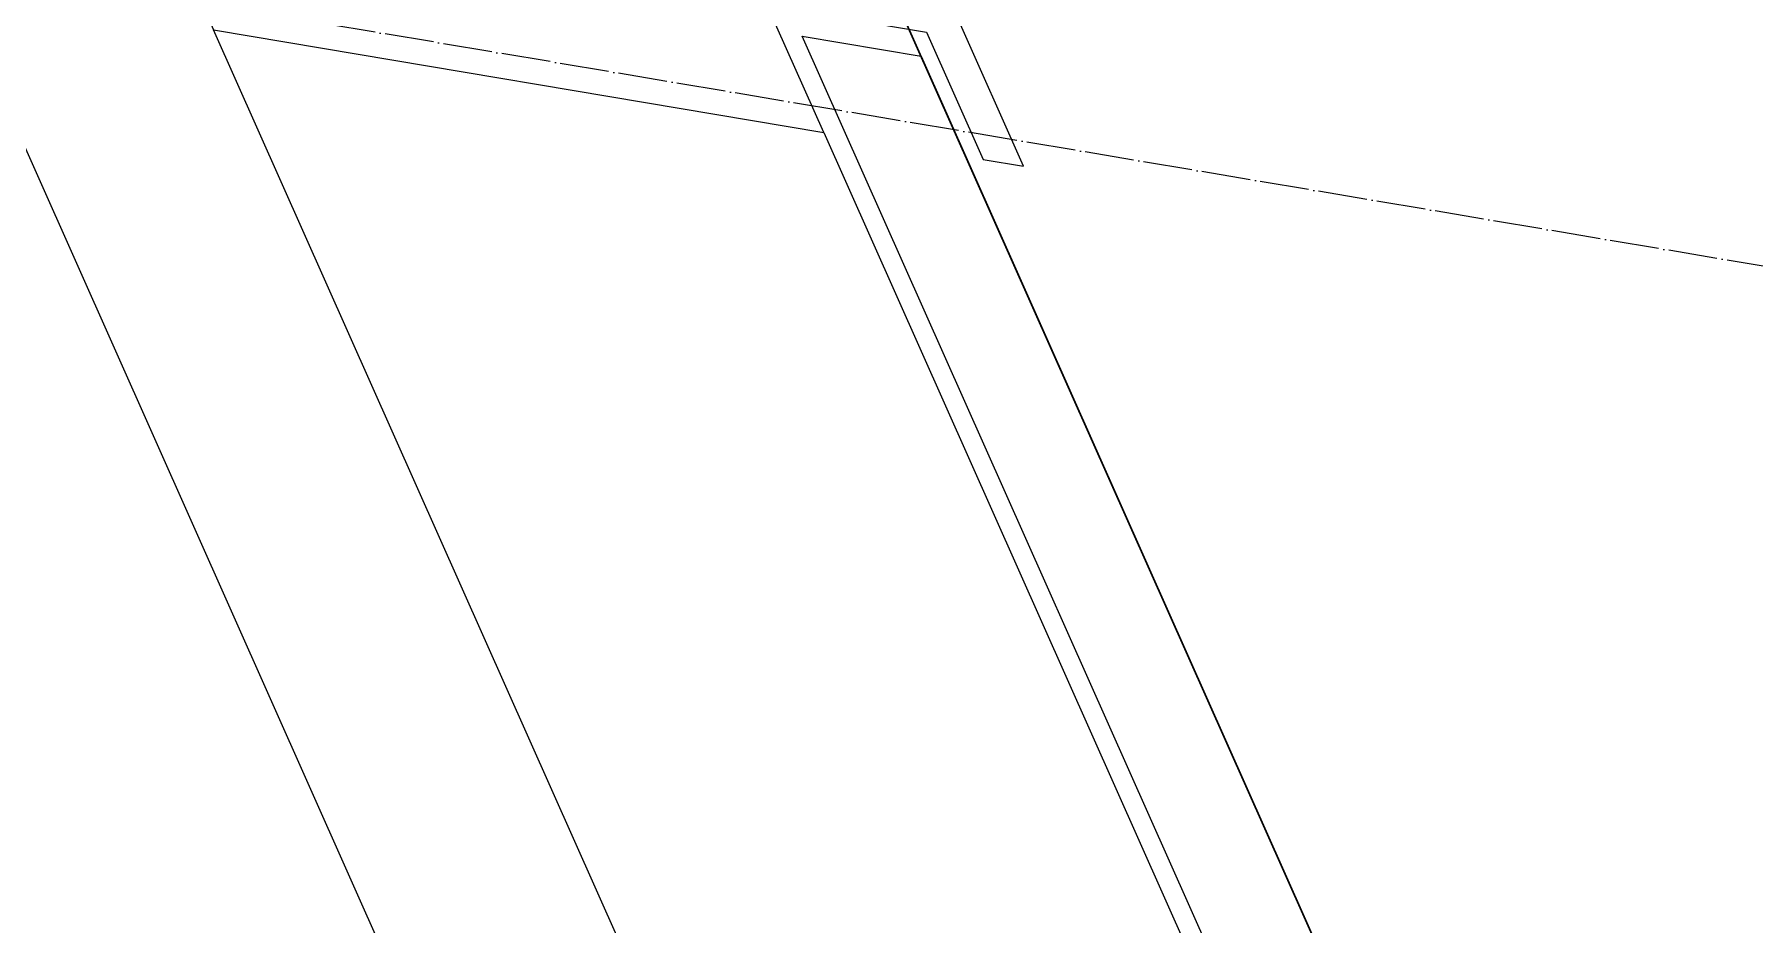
# Model space of a CAD drawing. Extents: x 12199666 to 24617114, y 1197707 to 2548648.
# Drawn here: x 12326010 to 12326713, y 1250760 to 1251125 of the extents above; entities that cross this region are included whole.
import ezdxf

# ---------------------------------------------------------------- set-up
doc = ezdxf.new("R2010")
doc.units = 0
doc.header["$LTSCALE"] = 10
doc.header["$MEASUREMENT"] = 0
doc.linetypes.add('TX-GRID-T1$0$TX-GRID-T1$0$DOTE', pattern=[2.42, 2, -0.2, 0.02, -0.2])
for name, color, linetype in [('TX-GRID-T1$0$TX-GRID-T1$0$DOTE', 1, 'Continuous'), ('TX-PLAN-T1-F11$0$F-Alum', 4, 'Continuous'), ('TX-PLAN-T1-F11$0$F-concrete', 7, 'Continuous'), ('TX-PLAN-T1-F11$0$F-Glass', 5, 'Continuous')]:
    doc.layers.add(name, color=color, linetype=linetype)
doc.layers.add('TX-PLAN-T1-F11$0$_EDO-ALUMINIUM-SECTION', color=90, linetype='Continuous', lineweight=30)
doc.layers.add('TX-PLAN-T1-F11$0$幕墙线', color=114, linetype='Continuous', lineweight=30)

# ---------------------------------------------------------------- blocks, each defined once
blk = doc.blocks.new('TX-GRID-T1')
at = {"layer": 'TX-GRID-T1$0$TX-GRID-T1$0$DOTE', "linetype": 'TX-GRID-T1$0$TX-GRID-T1$0$DOTE'}
blk.add_line((12328177.44, 1250783.43), (12286269.69, 1257853.83), dxfattribs=at)
blk = doc.blocks.new('TX-PLAN-T1-F11$0$jiao1')
at = {"layer": 'TX-PLAN-T1-F11$0$F-Alum'}
for points in [[(-6, 308.06), (-60, 272.24), (-60, 19.08), (-12.5, 50.59), (-12.5, -15.49), (-60, -47), (-60, -63.8), (-6, -27.98), (-6, 308.06)], [(-60, 19.08), (-812.63, -480.21), (-929.25, -304.41), (-60, 272.24), (-60, 19.08)]]:
    blk.add_lwpolyline(points, dxfattribs=at)
at = {"layer": 'TX-PLAN-T1-F11$0$F-concrete'}
blk.add_line((-878.99, -163.1), (75.05, 469.8), dxfattribs=at)
at = {"layer": 'TX-PLAN-T1-F11$0$F-Glass'}
blk.add_lwpolyline([(-22.5, 34.33), (-22.5, -14.93), (-837.32, -555.47), (-860.01, -521.26), (-22.5, 34.33)], dxfattribs=at)
blk = doc.blocks.new('TX-PLAN-T1-F11$0$A$C21521A5F')
at = {"color": 7, "true_color": 0xffffff, "rotation": 90}
blk.add_blockref('TX-PLAN-T1-F11$0$jiao1', (388.72, -4239.78, 0), dxfattribs=at)
blk = doc.blocks.new('TX-PLAN-T1-F11$0$标准层幕墙0118')
at = {"color": 3}
blk.add_blockref('TX-PLAN-T1-F11$0$A$C21521A5F', (32561.28, 9139.78, 0), dxfattribs=at)
blk = doc.blocks.new('TX-PLAN-T1-F11')
at = {"layer": 'TX-PLAN-T1-F11$0$幕墙线'}
blk.add_lwpolyline([(12327110.09, 1255577.81), (12327563.67, 1254360.76), (12326860.54, 1254098.72), (12327314.12, 1252881.66), (12326611, 1252619.62), (12327064.58, 1251402.56), (12326361.46, 1251140.52), (12326817.78, 1250114.81), (12326089.39, 1249790.76), (12326304.54, 1248688.97), (12325520.48, 1248535.86), (12325442.36, 1247415.99), (12324645.42, 1247471.58), (12324279.38, 1246410.33), (12323524.17, 1246670.82), (12322895.29, 1245740.91), (12322233.54, 1246188.44), (12321384.89, 1245453.57), (12320861.94, 1246057.49), (12320853.42, 1246069.46), (12319874.16, 1245556.94)], dxfattribs=at)
at = {"layer": 'TX-PLAN-T1-F11$0$_EDO-ALUMINIUM-SECTION', "rotation": 350.4236156863823}
blk.add_blockref('TX-PLAN-T1-F11$0$标准层幕墙0118', (12293055.45, 1251790.44), dxfattribs=at)

msp = doc.modelspace()

# ---------------------------------------------------------------- block references
for name in ['TX-PLAN-T1-F11', 'TX-GRID-T1']:
    msp.add_blockref(name, (0, 0))

doc.saveas('drawing.dxf')
